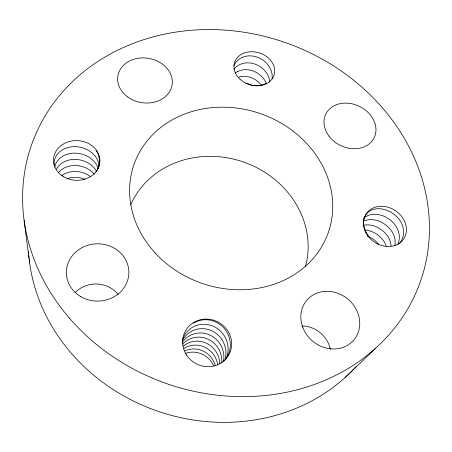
<?xml version="1.0" encoding="UTF-8"?>
<svg xmlns="http://www.w3.org/2000/svg" width="452" height="452" viewBox="0 0 452 452"><rect width="100%" height="100%" fill="white"/><g stroke="black" fill="none" stroke-linecap="round" stroke-linejoin="round"><path stroke-width="0.68" d="M345.096 377.55L375.883 348M24.103 220.282L29.634 262.934M130.769 204.671A92.858 83.298 19.4 0 1 243.95 162.172A92.858 83.298 19.4 0 1 305.541 266.205M356.458 366.16A185.715 167.274 19.4 0 1 160.991 412.292A185.715 167.274 19.4 0 1 29.199 259.454M29.052 258.064A185.715 167.274 19.4 0 1 28.787 255.284M28.674 253.894A185.715 167.274 19.4 0 1 28.527 251.809M75.484 292.133A28.024 26.188 -4.8 0 1 118.141 294.45M302.196 325.988A27.634 25.199 42.7 0 1 330.361 349.339M185.156 353.487A22.137 21.47 31.6 0 1 213.604 365.826M223.39 361.815A23.498 22.6 61.4 0 0 213.92 337.424A23.498 22.6 61.4 0 0 188.507 336.384A23.493 21.764 6.1 0 0 182.501 342.113M193.399 323.242A24.504 23.481 57.4 0 1 224.345 328.581A24.504 23.481 57.4 0 1 224.627 360.34M224.305 360.713A24.504 23.481 57.4 0 1 223.627 361.425M225.921 359.035A24.159 23.182 58.7 0 0 219.971 330.621A24.159 23.182 58.7 0 0 191.721 327.751A24.182 22.267 6.8 0 0 182.495 339.87M225.13 359.34A23.826 22.888 60 0 0 216.44 333.655A23.826 22.888 60 0 0 190.089 332.13A23.832 22.012 6.5 0 0 182.546 340.283M182.755 344.074A23.165 21.521 5.8 0 1 186.97 340.52A23.188 22.317 62.8 0 1 210.858 340.712A23.188 22.317 62.8 0 1 221.779 362.775M184.936 350.967A22.295 21.504 67.1 0 1 215.22 365.402M219.87 363.662A22.882 22.041 64.2 0 0 207.83 343.983A22.882 22.041 64.2 0 0 185.473 344.548A22.843 21.284 5.4 0 0 183.275 346.181M184.015 348.464A22.583 21.769 65.6 0 1 217.678 364.521M54.692 167.212A22.447 18.266 13 0 1 72.083 153.239A22.447 18.266 13 0 1 95.474 163.132A22.204 19.86 -12.4 0 1 98.18 168.709M54.246 165.505A22.758 18.425 13.1 0 1 69.263 147.199A22.758 18.425 13.1 0 1 95.711 156.821A22.498 20.069 -12 0 1 99.107 166.155M96.542 171.387A21.916 19.651 -12.8 0 0 95.242 169.285A22.148 18.108 13 0 0 74.891 159.392A22.148 18.108 13 0 0 56.494 169.11M58.703 172.331A21.849 17.95 12.9 0 1 94.259 174.291M95.954 150.346A22.798 20.289 -11.7 0 1 95.92 172.105M66.969 178.704A21.284 17.645 12.7 0 1 84.722 179.195M61.483 175.834A21.56 17.797 12.8 0 1 90.451 176.653M269.838 82.264A20.114 17.131 30.9 0 0 258.973 65.919A20.114 17.131 30.9 0 0 239.47 64.749A20.204 14.984 7.9 0 0 233.887 69.376M272.07 78.834A20.363 17.278 30.8 0 0 262.798 59.992A20.363 17.278 30.8 0 0 241.458 57.749A20.459 15.074 8 0 0 234.051 65.822M266.516 83.202A20.459 15.074 8 0 1 254.6 85.705M253.306 85.626A20.459 15.074 8 0 1 252.013 85.484M237.532 71.58A19.871 16.99 30.9 0 1 266.268 83.36M238.718 77.038A19.628 16.854 31 0 1 261.81 85.756M235.673 72.682A19.961 14.893 7.8 0 1 237.532 71.574M245.928 83.247A19.396 16.713 31.1 0 1 252.623 85.767M363.555 221.237A21.645 16.6 38.7 0 1 390.319 229.283A21.549 19.526 27.4 0 1 394.833 245.956M368.996 236.628A22.221 16.848 38.4 0 1 369.962 210.954A22.221 16.848 38.4 0 1 398.54 218.638A22.131 19.933 27 0 1 399.551 243.566M397.884 244.442A21.837 19.73 27.2 0 0 394.37 224.034A21.928 16.724 38.6 0 0 363.815 218.282M362.984 225.367A21.368 16.475 38.9 0 1 386.364 234.407A21.272 19.334 27.7 0 1 391.099 246.001M365.075 230.023A21.097 16.351 39 0 1 382.505 239.402A21.001 19.142 27.9 0 1 386.194 246.029M367.425 236.266A20.837 16.232 39.2 0 1 378.748 244.272M69.727 318.507A206.089 180.551 19.4 0 0 416.93 290.546A206.089 180.551 19.4 0 0 191.399 30.273A206.089 180.551 19.4 0 0 69.727 318.507M155.369 253.165A102.949 89.745 19.4 0 0 327.627 234.441A102.949 89.745 19.4 0 0 210.519 107.819A102.949 89.745 19.4 0 0 155.369 253.165M127.899 97.078A27.476 22.408 9.8 0 0 172.009 85.394A27.476 22.408 9.8 0 0 135.035 58.924A27.476 22.408 9.8 0 0 127.899 97.078M80.682 296.568A31.267 28.645 -0.7 0 0 128.848 273.788A31.267 28.645 -0.7 0 0 83.326 247.007A31.267 28.645 -0.7 0 0 80.682 296.568M302.795 327.44A30.787 27.436 39.6 0 0 353.221 340.672A30.787 27.436 39.6 0 0 334.842 292.331A30.787 27.436 39.6 0 0 302.795 327.44M328.971 136.092A26.917 21.724 26 0 0 373.747 138.532A26.917 21.724 26 0 0 347.209 103.158A26.917 21.724 26 0 0 328.971 136.092M240.046 79.264A20.758 16.611 17.9 0 0 274.098 75.151A20.758 16.611 17.9 0 0 248.894 51.89A20.758 16.611 17.9 0 0 240.046 79.264M365.956 232.825A22.572 18.899 33.8 0 0 403.173 239.667A22.572 18.899 33.8 0 0 385.658 206.671A22.572 18.899 33.8 0 0 365.956 232.825M186.659 355.159A24.753 23.561 27.7 0 0 229.028 354.43A24.753 23.561 27.7 0 0 205.7 319.067A24.753 23.561 27.7 0 0 186.659 355.159M63.229 176.478A23.221 19.848 2.3 0 0 99.807 162.59A23.221 19.848 2.3 0 0 67.049 142.29A23.221 19.848 2.3 0 0 63.229 176.478"/></g></svg>
